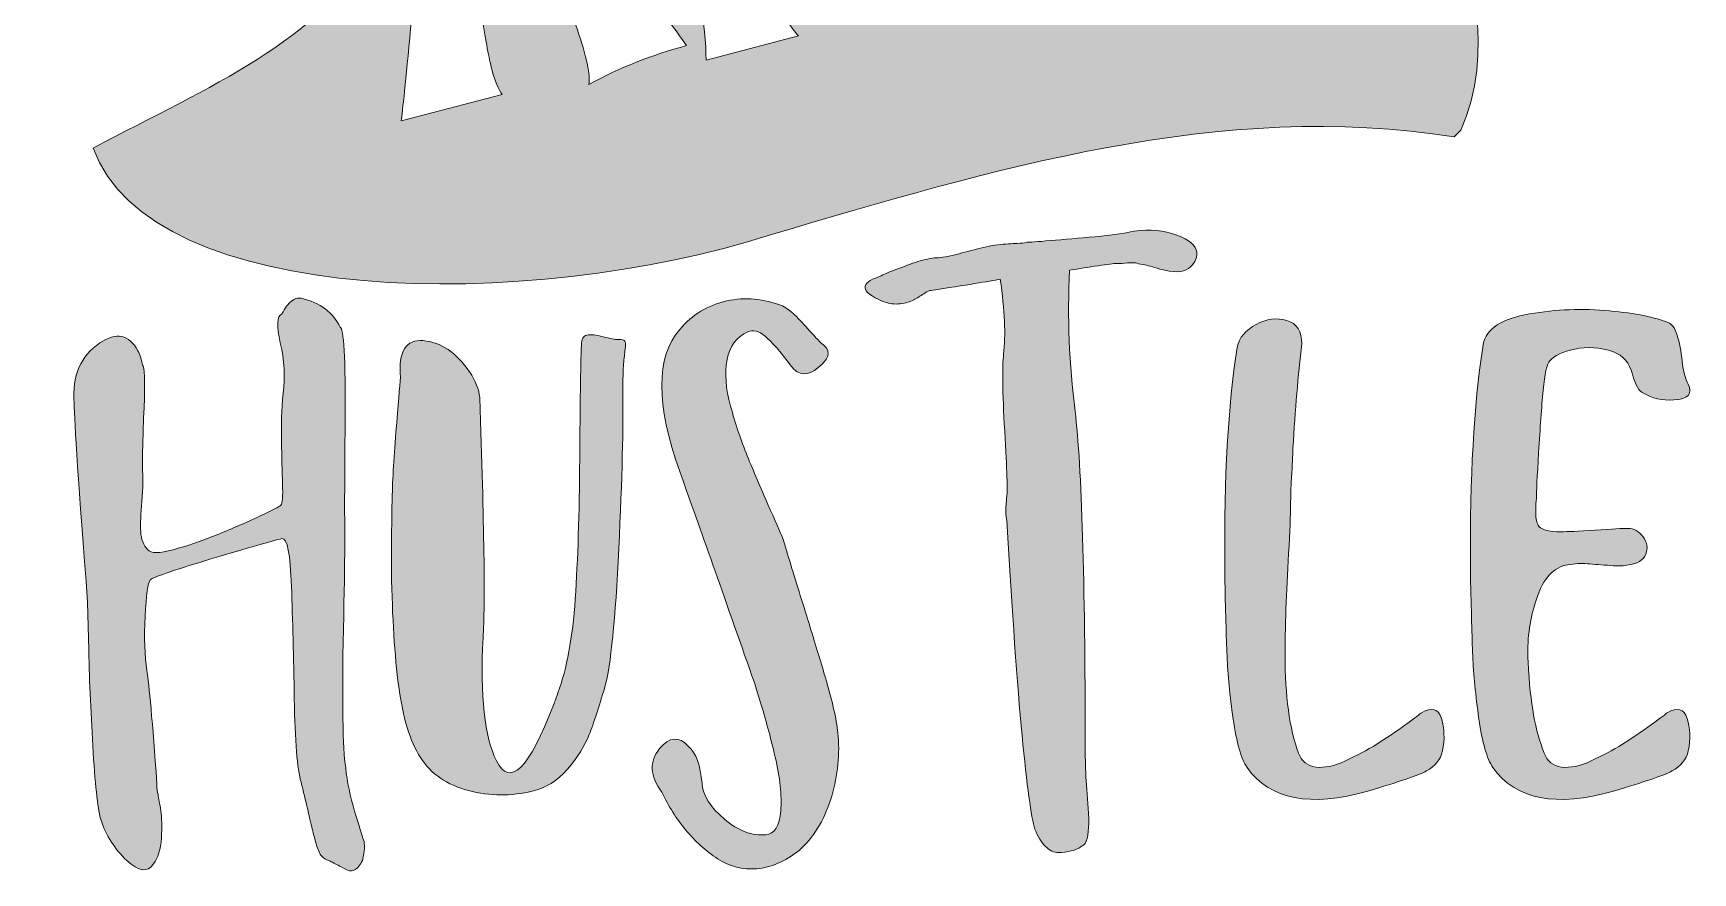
# Model space of a CAD drawing. Header units: inches. Extents: x 188 to 891, y -989 to -92.
# Drawn here: x 188 to 891, y -989 to -634 of the extents above; entities that cross this region are included whole.
import ezdxf

# ---------------------------------------------------------------- set-up
doc = ezdxf.new("R2010")
doc.units = ezdxf.units.IN
doc.header["$MEASUREMENT"] = 0
doc.layers.add('Layer 1', color=7, linetype='Continuous')

# ---------------------------------------------------------------- blocks, each defined once
blk = doc.blocks.new('block 6')
at = {"layer": 'Layer 1', "true_color": 0x030405}
h = blk.add_hatch(color=178, dxfattribs=at)
h.dxf.hatch_style = 2
edge = h.paths.add_edge_path()
edge.add_spline(control_points=[(597.51, -738.04), (592.78, -738.98), (583, -740.56), (568.19, -742.77), (567.55, -742.77), (566.53, -743.24), (565.11, -744.19), (563.69, -745.13), (562.27, -746), (560.85, -746.79), (559.43, -747.58), (557.54, -748.13), (555.18, -748.44), (552.81, -748.76), (550.37, -748.44), (547.85, -747.5), (542.8, -745.29), (540.28, -743.32), (540.28, -741.58), (540.28, -739.85), (542.17, -738.35), (545.95, -737.09), (547.21, -736.46), (549.42, -735.52), (552.58, -734.25), (555.72, -733), (558.72, -731.89), (561.56, -730.94), (564.4, -729.99), (567.08, -729.37), (569.6, -729.05), (571.81, -729.05), (574.49, -728.66), (577.65, -727.87), (580.8, -727.08), (584.19, -726.21), (587.82, -725.26), (591.44, -724.32), (594.68, -723.69), (597.51, -723.37), (600.98, -723.06), (603.43, -722.9), (604.85, -722.9), (606.27, -722.9), (607.6, -722.74), (608.87, -722.43), (609.81, -722.43), (613.12, -722.19), (618.8, -721.72), (624.48, -721.24), (630.78, -720.7), (637.72, -720.06), (644.66, -719.43), (650.18, -718.64), (654.28, -717.7), (660.9, -716.75), (666.89, -717.3), (672.25, -719.35), (677.61, -721.41), (680.45, -723.84), (680.77, -726.68), (680.77, -729.52), (679.59, -731.81), (677.22, -733.54), (674.86, -735.28), (670.83, -735.36), (665.16, -733.78), (662, -732.83), (659.64, -732.2), (658.06, -731.89), (656.48, -731.58), (655.38, -731.34), (654.75, -731.18), (654.12, -731.02), (653.02, -731.02), (651.44, -731.18), (649.86, -731.34), (648.44, -731.41), (647.18, -731.41), (645.6, -731.41), (642.85, -731.73), (638.91, -732.36), (634.96, -733), (630.94, -733.62), (626.84, -734.25), (625.9, -754.12), (626.68, -773.99), (629.21, -793.85), (632.05, -817.82), (633.47, -865.13), (633.47, -935.76), (633.47, -943.33), (633.94, -952.79), (634.88, -964.15), (635.2, -970.13), (634.72, -974.39), (633.47, -976.92), (633.15, -977.23), (632.52, -977.7), (631.57, -978.34), (630.63, -978.97), (629.28, -979.52), (627.55, -979.99), (625.82, -980.47), (624, -980.7), (622.11, -980.7), (620.22, -980.7), (618.4, -979.83), (616.67, -978.1), (614.94, -976.37), (613.44, -973.92), (612.18, -970.77), (610.6, -965.72), (608.79, -952.48), (606.74, -931.03), (604.68, -909.59), (602.56, -879.32), (600.35, -840.21), (599.72, -838.64), (599.72, -835.01), (600.35, -829.33), (600.66, -828.07), (600.35, -819.09), (599.41, -802.37), (598.46, -785.66), (598.3, -774.78), (598.93, -769.73), (599.88, -761.85), (599.41, -751.28), (597.51, -738.04)], knot_values=[0, 0, 0, 0, 1, 1, 1, 2, 2, 2, 3, 3, 3, 4, 4, 4, 5, 5, 5, 6, 6, 6, 7, 7, 7, 8, 8, 8, 9, 9, 9, 10, 10, 10, 11, 11, 11, 12, 12, 12, 13, 13, 13, 14, 14, 14, 15, 15, 15, 16, 16, 16, 17, 17, 17, 18, 18, 18, 19, 19, 19, 20, 20, 20, 21, 21, 21, 22, 22, 22, 23, 23, 23, 24, 24, 24, 25, 25, 25, 26, 26, 26, 27, 27, 27, 28, 28, 28, 29, 29, 29, 30, 30, 30, 31, 31, 31, 32, 32, 32, 33, 33, 33, 34, 34, 34, 35, 35, 35, 36, 36, 36, 37, 37, 37, 38, 38, 38, 39, 39, 39, 40, 40, 40, 41, 41, 41, 42, 42, 42, 43, 43, 43, 43], degree=3, periodic=1)
h = blk.add_hatch(color=178, dxfattribs=at)
h.dxf.hatch_style = 2
edge = h.paths.add_edge_path()
edge.add_spline(control_points=[(205.38, -790.59), (204.43, -778.92), (208.05, -770.41), (216.26, -765.04), (223.19, -760.31), (228.56, -761.42), (232.34, -768.35), (233.29, -770.25), (233.92, -772.3), (234.23, -774.5), (235.18, -774.82), (235.42, -780.82), (234.94, -792.48), (234.47, -804.15), (234.23, -812.51), (234.23, -817.55), (234.54, -821.65), (234.47, -826.46), (234, -831.98), (233.52, -837.5), (233.36, -841.84), (233.52, -844.98), (233.68, -848.14), (234.71, -850.66), (236.6, -852.55), (237.86, -854.14), (241.4, -854.14), (247.24, -852.55), (253.07, -850.98), (259.3, -848.85), (265.93, -846.17), (272.55, -843.49), (278.54, -840.89), (283.9, -838.36), (289.26, -835.84), (292.25, -834.27), (292.89, -833.63), (293.52, -833.01), (293.76, -830.01), (293.6, -824.65), (293.44, -819.29), (293.28, -813.29), (293.13, -806.67), (292.96, -800.05), (293.2, -793.27), (293.84, -786.33), (294.78, -779.4), (294.38, -772.3), (292.65, -765.04), (290.92, -757.79), (291.15, -753.69), (293.36, -752.74), (294.62, -750.22), (295.97, -748.41), (297.38, -747.3), (298.8, -746.2), (299.82, -745.81), (300.46, -746.12), (300.46, -746.12), (301.41, -746.12), (301.41, -746.12), (309.6, -748.01), (315.12, -752.11), (317.96, -758.42), (319.54, -758.42), (320.25, -771.59), (320.09, -797.92), (319.93, -824.25), (319.85, -837.58), (319.85, -837.89), (320.16, -839.15), (320.01, -855.24), (319.38, -886.14), (318.74, -917.05), (319.06, -936.6), (320.33, -944.8), (320.95, -950.79), (322.22, -956.94), (324.11, -963.24), (326, -969.55), (327.26, -973.57), (327.89, -975.31), (328.52, -977.04), (328.37, -979.96), (327.42, -984.06), (326.48, -985.95), (325.45, -987.21), (324.35, -987.84), (323.24, -988.47), (322.29, -988.63), (321.51, -988.32), (320.72, -988), (319.45, -987.37), (317.72, -986.42), (315.99, -985.48), (314.49, -984.69), (313.23, -984.06), (311.97, -983.74), (310.94, -983.11), (310.16, -982.17), (309.37, -981.22), (308.66, -979.72), (308.03, -977.67), (307.39, -975.62), (306.85, -973.57), (306.37, -971.52), (305.9, -969.47), (305.19, -966.48), (304.24, -962.53), (303.3, -958.6), (302.35, -954.73), (301.41, -950.95), (299.82, -945.27), (298.88, -933.53), (298.57, -915.71), (298.25, -897.89), (297.86, -882.04), (297.38, -868.16), (296.91, -854.29), (295.57, -847.51), (293.36, -847.82), (289.26, -848.77), (279.09, -851.69), (262.85, -856.57), (246.61, -861.47), (238.17, -864.38), (237.55, -865.33), (236.6, -866.59), (235.89, -871.71), (235.42, -880.7), (234.94, -889.69), (235.18, -897.34), (236.13, -903.64), (237.07, -909.32), (238.49, -925.25), (240.38, -951.42), (240.38, -953.63), (240.54, -955.2), (240.86, -956.15), (241.17, -957.73), (241.57, -960.01), (242.04, -963.01), (242.51, -966.01), (242.59, -969.87), (242.28, -974.6), (241.96, -979.33), (240.86, -982.95), (238.96, -985.48), (236.44, -989.26), (232.65, -988.79), (227.61, -984.06), (222.56, -979.33), (218.93, -973.65), (216.73, -967.03), (215.47, -963.24), (214.37, -953.71), (213.42, -938.41), (212.47, -923.12), (211.84, -908.69), (211.53, -895.13), (211.53, -895.13), (211.05, -874.79), (211.05, -874.79), (207.27, -826.23), (205.38, -798.16), (205.38, -790.59)], knot_values=[0, 0, 0, 0, 1, 1, 1, 2, 2, 2, 3, 3, 3, 4, 4, 4, 5, 5, 5, 6, 6, 6, 7, 7, 7, 8, 8, 8, 9, 9, 9, 10, 10, 10, 11, 11, 11, 12, 12, 12, 13, 13, 13, 14, 14, 14, 15, 15, 15, 16, 16, 16, 17, 17, 17, 18, 18, 18, 19, 19, 19, 20, 20, 20, 21, 21, 21, 22, 22, 22, 23, 23, 23, 24, 24, 24, 25, 25, 25, 26, 26, 26, 27, 27, 27, 28, 28, 28, 29, 29, 29, 30, 30, 30, 31, 31, 31, 32, 32, 32, 33, 33, 33, 34, 34, 34, 35, 35, 35, 36, 36, 36, 37, 37, 37, 38, 38, 38, 39, 39, 39, 40, 40, 40, 41, 41, 41, 42, 42, 42, 43, 43, 43, 44, 44, 44, 45, 45, 45, 46, 46, 46, 47, 47, 47, 48, 48, 48, 49, 49, 49, 50, 50, 50, 51, 51, 51, 52, 52, 52, 53, 53, 53, 54, 54, 54, 55, 55, 55, 55], degree=3, periodic=1)
h = blk.add_hatch(color=178, dxfattribs=at)
h.dxf.hatch_style = 2
edge = h.paths.add_edge_path()
edge.add_spline(control_points=[(454.19, -955.16), (449.14, -948.23), (448.83, -942.08), (453.25, -936.71), (457.34, -931.67), (461.44, -931.35), (465.55, -935.76), (468.69, -938.6), (470.58, -943.81), (471.22, -951.38), (471.53, -956.42), (474.69, -961.46), (480.68, -966.51), (486.67, -971.55), (492.51, -973.76), (498.18, -973.14), (501.97, -972.82), (504.1, -969.43), (504.57, -962.96), (505.04, -956.5), (504.25, -948.94), (502.2, -940.26), (500.15, -931.59), (498.1, -923.94), (496.05, -917.32), (494, -910.69), (492.51, -906.13), (491.56, -903.6), (479.26, -868.59), (469.33, -840.53), (461.76, -819.4), (451.66, -791.02), (451.66, -770.99), (461.76, -759.32), (467.12, -753.02), (473.74, -749), (481.63, -747.26), (489.51, -745.53), (497.39, -746.24), (505.28, -749.39), (507.17, -750.34), (509.14, -751.84), (511.19, -753.88), (513.24, -755.94), (515.45, -758.3), (517.81, -760.98), (520.18, -763.66), (521.99, -765.47), (523.25, -766.42), (525.78, -768.95), (524.83, -771.94), (520.42, -775.41), (516, -779.19), (512.21, -779.04), (509.06, -774.93), (504.33, -768.63), (500.62, -764.37), (497.95, -762.16), (495.26, -759.96), (492.82, -759.32), (490.61, -760.27), (485.88, -762.48), (482.96, -766.42), (481.86, -772.09), (480.75, -777.77), (481.23, -784.32), (483.28, -791.72), (485.33, -799.14), (487.69, -806.15), (490.38, -812.78), (493.05, -819.4), (495.97, -826.26), (499.13, -833.35), (502.28, -840.45), (504.33, -845.1), (505.28, -847.31), (507.48, -854.57), (510.01, -862.76), (512.85, -871.91), (515.69, -881.06), (518.21, -889.25), (520.42, -896.5), (522.62, -903.76), (523.88, -908.02), (524.2, -909.27), (526.72, -917.79), (528.3, -925.2), (528.93, -931.51), (529.56, -940.66), (528.46, -949.65), (525.62, -958.47), (522.78, -967.3), (518.36, -974.39), (512.37, -979.76), (506.38, -984.49), (500.39, -987.09), (494.4, -987.56), (488.4, -988.04), (482.88, -986.62), (477.84, -983.31), (472.79, -979.99), (468.3, -975.97), (464.36, -971.24), (460.41, -966.51), (457.03, -961.15), (454.19, -955.16)], knot_values=[0, 0, 0, 0, 1, 1, 1, 2, 2, 2, 3, 3, 3, 4, 4, 4, 5, 5, 5, 6, 6, 6, 7, 7, 7, 8, 8, 8, 9, 9, 9, 10, 10, 10, 11, 11, 11, 12, 12, 12, 13, 13, 13, 14, 14, 14, 15, 15, 15, 16, 16, 16, 17, 17, 17, 18, 18, 18, 19, 19, 19, 20, 20, 20, 21, 21, 21, 22, 22, 22, 23, 23, 23, 24, 24, 24, 25, 25, 25, 26, 26, 26, 27, 27, 27, 28, 28, 28, 29, 29, 29, 30, 30, 30, 31, 31, 31, 32, 32, 32, 33, 33, 33, 34, 34, 34, 35, 35, 35, 35], degree=3, periodic=1)
h = blk.add_hatch(color=178, dxfattribs=at)
h.dxf.hatch_style = 2
edge = h.paths.add_edge_path()
edge.add_spline(control_points=[(801.85, -766.89), (802.48, -759.96), (808.4, -755.38), (819.59, -753.17), (830.78, -750.97), (842.06, -750.34), (853.42, -751.28), (864.77, -752.23), (873.44, -753.81), (879.43, -756.01), (881.64, -756.65), (883.22, -758.54), (884.16, -761.69), (885.11, -764.84), (885.82, -768.55), (886.29, -772.8), (886.77, -777.06), (887.63, -780.3), (888.89, -782.5), (890.79, -786.6), (888.73, -788.81), (882.74, -789.12), (877.7, -789.44), (873.44, -788.5), (869.97, -786.28), (868.08, -785.66), (866.5, -782.97), (865.24, -778.24), (863.98, -773.51), (861.3, -770.37), (857.2, -768.78), (851.52, -766.89), (846.08, -766.5), (840.88, -767.6), (835.68, -768.71), (832.13, -770.37), (830.24, -772.57), (828.97, -773.83), (828.03, -778.01), (827.4, -785.1), (826.76, -792.2), (826.13, -800.95), (825.51, -811.36), (824.87, -821.76), (824.56, -828.23), (824.56, -830.75), (823.92, -837.37), (824.32, -841.39), (825.74, -842.81), (827.16, -844.23), (830.24, -844.94), (834.97, -844.94), (837.49, -844.94), (842.3, -844.71), (849.39, -844.23), (856.49, -843.76), (861.14, -843.52), (863.35, -843.52), (865.87, -843.52), (868, -844.71), (869.74, -847.07), (871.47, -849.44), (871.86, -851.88), (870.92, -854.4), (869.97, -856.93), (867.29, -858.51), (862.88, -859.13), (860.98, -859.45), (858.22, -859.45), (854.6, -859.13), (850.97, -858.82), (847.81, -858.59), (845.14, -858.42), (842.45, -858.27), (839.7, -858.51), (836.86, -859.13), (834.02, -859.77), (831.49, -861.42), (829.29, -864.1), (827.08, -866.78), (825.34, -870.49), (824.09, -875.22), (821.56, -882.79), (820.54, -891.06), (821.01, -900.05), (821.49, -909.04), (822.27, -916.53), (823.38, -922.52), (824.48, -928.51), (825.98, -933.87), (827.87, -938.6), (829.13, -942.08), (831.57, -944.04), (835.2, -944.52), (838.83, -944.99), (843.01, -944.12), (847.74, -941.91), (852.47, -939.71), (856.88, -937.35), (860.98, -934.82), (865.08, -932.3), (869.18, -929.54), (873.28, -926.54), (877.38, -923.55), (879.59, -921.89), (879.91, -921.57), (884.32, -919.05), (887.16, -919.84), (888.42, -923.94), (889.68, -928.04), (889.84, -932.62), (888.89, -937.66), (887.95, -941.44), (885.66, -944.28), (882.04, -946.17), (878.41, -948.06), (870.13, -950.9), (857.2, -954.69), (832.91, -961.62), (815.88, -958.31), (806.11, -944.75), (803.58, -940.97), (801.62, -934.11), (800.2, -924.18), (798.78, -914.24), (797.91, -905.33), (797.6, -897.45), (797.28, -889.57), (796.96, -878.22), (796.65, -863.39), (796.65, -861.19), (796.65, -859.45), (796.65, -858.19), (796.33, -822.24), (798.07, -791.81), (801.85, -766.89)], knot_values=[0, 0, 0, 0, 1, 1, 1, 2, 2, 2, 3, 3, 3, 4, 4, 4, 5, 5, 5, 6, 6, 6, 7, 7, 7, 8, 8, 8, 9, 9, 9, 10, 10, 10, 11, 11, 11, 12, 12, 12, 13, 13, 13, 14, 14, 14, 15, 15, 15, 16, 16, 16, 17, 17, 17, 18, 18, 18, 19, 19, 19, 20, 20, 20, 21, 21, 21, 22, 22, 22, 23, 23, 23, 24, 24, 24, 25, 25, 25, 26, 26, 26, 27, 27, 27, 28, 28, 28, 29, 29, 29, 30, 30, 30, 31, 31, 31, 32, 32, 32, 33, 33, 33, 34, 34, 34, 35, 35, 35, 36, 36, 36, 37, 37, 37, 38, 38, 38, 39, 39, 39, 40, 40, 40, 41, 41, 41, 42, 42, 42, 43, 43, 43, 44, 44, 44, 45, 45, 45, 45], degree=3, periodic=1)
h = blk.add_hatch(color=178, dxfattribs=at)
h.dxf.hatch_style = 2
edge = h.paths.add_edge_path()
edge.add_spline(control_points=[(697.8, -766.89), (698.74, -762.8), (701.42, -759.56), (705.84, -757.19), (710.25, -754.83), (714.59, -754.28), (718.84, -755.54), (723.1, -756.8), (725.23, -760.11), (725.23, -765.47), (723.65, -778.72), (722.39, -793.38), (721.45, -809.46), (721.45, -811.36), (721.28, -814.9), (720.97, -820.11), (720.66, -825.31), (720.5, -828.86), (720.5, -830.75), (720.5, -835.48), (720.26, -842.19), (719.79, -850.86), (719.32, -859.53), (718.92, -867.49), (718.61, -874.74), (718.29, -882), (718.13, -889.64), (718.13, -897.68), (718.13, -905.73), (718.61, -913.3), (719.55, -920.39), (720.5, -927.49), (721.92, -933.56), (723.81, -938.6), (725.07, -942.08), (727.51, -944.04), (731.14, -944.52), (734.77, -944.99), (738.95, -944.12), (743.68, -941.91), (748.41, -939.71), (752.82, -937.35), (756.92, -934.82), (761.02, -932.3), (765.12, -929.54), (769.22, -926.54), (773.32, -923.55), (775.53, -921.89), (775.85, -921.57), (780.26, -919.05), (783.1, -919.84), (784.36, -923.94), (785.62, -928.04), (785.78, -932.62), (784.83, -937.66), (783.89, -941.44), (781.6, -944.28), (777.98, -946.17), (774.35, -948.06), (766.07, -950.9), (753.14, -954.69), (728.85, -961.62), (711.82, -958.31), (702.05, -944.75), (699.52, -940.97), (697.56, -934.11), (696.14, -924.18), (694.72, -914.24), (693.85, -905.33), (693.54, -897.45), (693.22, -889.57), (692.9, -878.22), (692.59, -863.39), (692.59, -861.19), (692.59, -859.45), (692.59, -858.19), (692.27, -822.24), (694.01, -791.81), (697.8, -766.89)], knot_values=[0, 0, 0, 0, 1, 1, 1, 2, 2, 2, 3, 3, 3, 4, 4, 4, 5, 5, 5, 6, 6, 6, 7, 7, 7, 8, 8, 8, 9, 9, 9, 10, 10, 10, 11, 11, 11, 12, 12, 12, 13, 13, 13, 14, 14, 14, 15, 15, 15, 16, 16, 16, 17, 17, 17, 18, 18, 18, 19, 19, 19, 20, 20, 20, 21, 21, 21, 22, 22, 22, 23, 23, 23, 24, 24, 24, 25, 25, 25, 26, 26, 26, 26], degree=3, periodic=1)
h = blk.add_hatch(color=178, dxfattribs=at)
h.dxf.hatch_style = 2
edge = h.paths.add_edge_path()
edge.add_spline(control_points=[(343.5, -779.66), (342.56, -768.63), (345.79, -763.43), (353.2, -764.05), (360.61, -764.69), (367.16, -769.1), (372.83, -777.3), (375.35, -781.08), (376.77, -784.71), (377.09, -788.18), (378.98, -842.1), (379.45, -876.01), (378.51, -889.88), (377.24, -914.48), (379.14, -931.82), (384.18, -941.91), (389.86, -953.27), (397.9, -945.39), (408.31, -918.26), (408.94, -916.69), (409.57, -914.95), (410.2, -913.06), (413.99, -902.97), (416.43, -889.73), (417.53, -873.33), (418.64, -856.93), (419.26, -837.22), (419.43, -814.19), (419.58, -791.18), (419.82, -775.1), (420.14, -765.95), (420.14, -763.43), (420.92, -762.01), (422.5, -761.69), (424.07, -761.38), (426.36, -761.61), (429.36, -762.4), (432.35, -763.19), (434.48, -763.58), (435.75, -763.58), (437.32, -763.58), (438.27, -763.82), (438.58, -764.29), (438.89, -764.76), (438.89, -766.11), (438.58, -768.31), (437.95, -773.68), (437.64, -779.19), (437.64, -784.87), (437.95, -799.69), (437.4, -822.08), (435.98, -852.04), (434.56, -882), (432.59, -901.55), (430.07, -910.69), (427.54, -919.21), (425.34, -925.91), (423.45, -930.8), (421.56, -935.69), (418.48, -940.58), (414.22, -945.46), (409.96, -950.35), (405, -953.43), (399.32, -954.69), (390.49, -956.89), (381.5, -956.82), (372.36, -954.45), (363.21, -952.08), (356.43, -947.44), (352.02, -940.5), (347.6, -933.56), (344.52, -923.55), (342.79, -910.46), (341.06, -897.38), (340.03, -881.21), (339.72, -861.97), (339.72, -850.31), (339.79, -840.45), (339.96, -832.41), (340.11, -824.36), (340.66, -814.51), (341.61, -802.84), (342.56, -791.18), (343.19, -783.45), (343.5, -779.66)], knot_values=[0, 0, 0, 0, 1, 1, 1, 2, 2, 2, 3, 3, 3, 4, 4, 4, 5, 5, 5, 6, 6, 6, 7, 7, 7, 8, 8, 8, 9, 9, 9, 10, 10, 10, 11, 11, 11, 12, 12, 12, 13, 13, 13, 14, 14, 14, 15, 15, 15, 16, 16, 16, 17, 17, 17, 18, 18, 18, 19, 19, 19, 20, 20, 20, 21, 21, 21, 22, 22, 22, 23, 23, 23, 24, 24, 24, 25, 25, 25, 26, 26, 26, 27, 27, 27, 28, 28, 28, 28], degree=3, periodic=1)
at = {"layer": 'Layer 1', "lineweight": 0}
for points, knots in [([(597.51, -738.04), (592.78, -738.98), (583, -740.56), (568.19, -742.77), (567.55, -742.77), (566.53, -743.24), (565.11, -744.19), (563.69, -745.13), (562.27, -746), (560.85, -746.79), (559.43, -747.58), (557.54, -748.13), (555.18, -748.44), (552.81, -748.76), (550.37, -748.44), (547.85, -747.5), (542.8, -745.29), (540.28, -743.32), (540.28, -741.58), (540.28, -739.85), (542.17, -738.35), (545.95, -737.09), (547.21, -736.46), (549.42, -735.52), (552.58, -734.25), (555.72, -733), (558.72, -731.89), (561.56, -730.94), (564.4, -729.99), (567.08, -729.37), (569.6, -729.05), (571.81, -729.05), (574.49, -728.66), (577.65, -727.87), (580.8, -727.08), (584.19, -726.21), (587.82, -725.26), (591.44, -724.32), (594.68, -723.69), (597.51, -723.37), (600.98, -723.06), (603.43, -722.9), (604.85, -722.9), (606.27, -722.9), (607.6, -722.74), (608.87, -722.43), (609.81, -722.43), (613.12, -722.19), (618.8, -721.72), (624.48, -721.24), (630.78, -720.7), (637.72, -720.06), (644.66, -719.43), (650.18, -718.64), (654.28, -717.7), (660.9, -716.75), (666.89, -717.3), (672.25, -719.35), (677.61, -721.41), (680.45, -723.84), (680.77, -726.68), (680.77, -729.52), (679.59, -731.81), (677.22, -733.54), (674.86, -735.28), (670.83, -735.36), (665.16, -733.78), (662, -732.83), (659.64, -732.2), (658.06, -731.89), (656.48, -731.58), (655.38, -731.34), (654.75, -731.18), (654.12, -731.02), (653.02, -731.02), (651.44, -731.18), (649.86, -731.34), (648.44, -731.41), (647.18, -731.41), (645.6, -731.41), (642.85, -731.73), (638.91, -732.36), (634.96, -733), (630.94, -733.62), (626.84, -734.25), (625.9, -754.12), (626.68, -773.99), (629.21, -793.85), (632.05, -817.82), (633.47, -865.13), (633.47, -935.76), (633.47, -943.33), (633.94, -952.79), (634.88, -964.15), (635.2, -970.13), (634.72, -974.39), (633.47, -976.92), (633.15, -977.23), (632.52, -977.7), (631.57, -978.34), (630.63, -978.97), (629.28, -979.52), (627.55, -979.99), (625.82, -980.47), (624, -980.7), (622.11, -980.7), (620.22, -980.7), (618.4, -979.83), (616.67, -978.1), (614.94, -976.37), (613.44, -973.92), (612.18, -970.77), (610.6, -965.72), (608.79, -952.48), (606.74, -931.03), (604.68, -909.59), (602.56, -879.32), (600.35, -840.21), (599.72, -838.64), (599.72, -835.01), (600.35, -829.33), (600.66, -828.07), (600.35, -819.09), (599.41, -802.37), (598.46, -785.66), (598.3, -774.78), (598.93, -769.73), (599.88, -761.85), (599.41, -751.28), (597.51, -738.04)], [0, 0, 0, 0, 1, 1, 1, 2, 2, 2, 3, 3, 3, 4, 4, 4, 5, 5, 5, 6, 6, 6, 7, 7, 7, 8, 8, 8, 9, 9, 9, 10, 10, 10, 11, 11, 11, 12, 12, 12, 13, 13, 13, 14, 14, 14, 15, 15, 15, 16, 16, 16, 17, 17, 17, 18, 18, 18, 19, 19, 19, 20, 20, 20, 21, 21, 21, 22, 22, 22, 23, 23, 23, 24, 24, 24, 25, 25, 25, 26, 26, 26, 27, 27, 27, 28, 28, 28, 29, 29, 29, 30, 30, 30, 31, 31, 31, 32, 32, 32, 33, 33, 33, 34, 34, 34, 35, 35, 35, 36, 36, 36, 37, 37, 37, 38, 38, 38, 39, 39, 39, 40, 40, 40, 41, 41, 41, 42, 42, 42, 43, 43, 43, 43]), ([(205.38, -790.59), (204.43, -778.92), (208.05, -770.41), (216.26, -765.04), (223.19, -760.31), (228.56, -761.42), (232.34, -768.35), (233.29, -770.25), (233.92, -772.3), (234.23, -774.5), (235.18, -774.82), (235.42, -780.82), (234.94, -792.48), (234.47, -804.15), (234.23, -812.51), (234.23, -817.55), (234.54, -821.65), (234.47, -826.46), (234, -831.98), (233.52, -837.5), (233.36, -841.84), (233.52, -844.98), (233.68, -848.14), (234.71, -850.66), (236.6, -852.55), (237.86, -854.14), (241.4, -854.14), (247.24, -852.55), (253.07, -850.98), (259.3, -848.85), (265.93, -846.17), (272.55, -843.49), (278.54, -840.89), (283.9, -838.36), (289.26, -835.84), (292.25, -834.27), (292.89, -833.63), (293.52, -833.01), (293.76, -830.01), (293.6, -824.65), (293.44, -819.29), (293.28, -813.29), (293.13, -806.67), (292.96, -800.05), (293.2, -793.27), (293.84, -786.33), (294.78, -779.4), (294.38, -772.3), (292.65, -765.04), (290.92, -757.79), (291.15, -753.69), (293.36, -752.74), (294.62, -750.22), (295.97, -748.41), (297.38, -747.3), (298.8, -746.2), (299.82, -745.81), (300.46, -746.12), (300.46, -746.12), (301.41, -746.12), (301.41, -746.12), (309.6, -748.01), (315.12, -752.11), (317.96, -758.42), (319.54, -758.42), (320.25, -771.59), (320.09, -797.92), (319.93, -824.25), (319.85, -837.58), (319.85, -837.89), (320.16, -839.15), (320.01, -855.24), (319.38, -886.14), (318.74, -917.05), (319.06, -936.6), (320.33, -944.8), (320.95, -950.79), (322.22, -956.94), (324.11, -963.24), (326, -969.55), (327.26, -973.57), (327.89, -975.31), (328.52, -977.04), (328.37, -979.96), (327.42, -984.06), (326.48, -985.95), (325.45, -987.21), (324.35, -987.84), (323.24, -988.47), (322.29, -988.63), (321.51, -988.32), (320.72, -988), (319.45, -987.37), (317.72, -986.42), (315.99, -985.48), (314.49, -984.69), (313.23, -984.06), (311.97, -983.74), (310.94, -983.11), (310.16, -982.17), (309.37, -981.22), (308.66, -979.72), (308.03, -977.67), (307.39, -975.62), (306.85, -973.57), (306.37, -971.52), (305.9, -969.47), (305.19, -966.48), (304.24, -962.53), (303.3, -958.6), (302.35, -954.73), (301.41, -950.95), (299.82, -945.27), (298.88, -933.53), (298.57, -915.71), (298.25, -897.89), (297.86, -882.04), (297.38, -868.16), (296.91, -854.29), (295.57, -847.51), (293.36, -847.82), (289.26, -848.77), (279.09, -851.69), (262.85, -856.57), (246.61, -861.47), (238.17, -864.38), (237.55, -865.33), (236.6, -866.59), (235.89, -871.71), (235.42, -880.7), (234.94, -889.69), (235.18, -897.34), (236.13, -903.64), (237.07, -909.32), (238.49, -925.25), (240.38, -951.42), (240.38, -953.63), (240.54, -955.2), (240.86, -956.15), (241.17, -957.73), (241.57, -960.01), (242.04, -963.01), (242.51, -966.01), (242.59, -969.87), (242.28, -974.6), (241.96, -979.33), (240.86, -982.95), (238.96, -985.48), (236.44, -989.26), (232.65, -988.79), (227.61, -984.06), (222.56, -979.33), (218.93, -973.65), (216.73, -967.03), (215.47, -963.24), (214.37, -953.71), (213.42, -938.41), (212.47, -923.12), (211.84, -908.69), (211.53, -895.13), (211.53, -895.13), (211.05, -874.79), (211.05, -874.79), (207.27, -826.23), (205.38, -798.16), (205.38, -790.59)], [0, 0, 0, 0, 1, 1, 1, 2, 2, 2, 3, 3, 3, 4, 4, 4, 5, 5, 5, 6, 6, 6, 7, 7, 7, 8, 8, 8, 9, 9, 9, 10, 10, 10, 11, 11, 11, 12, 12, 12, 13, 13, 13, 14, 14, 14, 15, 15, 15, 16, 16, 16, 17, 17, 17, 18, 18, 18, 19, 19, 19, 20, 20, 20, 21, 21, 21, 22, 22, 22, 23, 23, 23, 24, 24, 24, 25, 25, 25, 26, 26, 26, 27, 27, 27, 28, 28, 28, 29, 29, 29, 30, 30, 30, 31, 31, 31, 32, 32, 32, 33, 33, 33, 34, 34, 34, 35, 35, 35, 36, 36, 36, 37, 37, 37, 38, 38, 38, 39, 39, 39, 40, 40, 40, 41, 41, 41, 42, 42, 42, 43, 43, 43, 44, 44, 44, 45, 45, 45, 46, 46, 46, 47, 47, 47, 48, 48, 48, 49, 49, 49, 50, 50, 50, 51, 51, 51, 52, 52, 52, 53, 53, 53, 54, 54, 54, 55, 55, 55, 55]), ([(454.19, -955.16), (449.14, -948.23), (448.83, -942.08), (453.25, -936.71), (457.34, -931.67), (461.44, -931.35), (465.55, -935.76), (468.69, -938.6), (470.58, -943.81), (471.22, -951.38), (471.53, -956.42), (474.69, -961.46), (480.68, -966.51), (486.67, -971.55), (492.51, -973.76), (498.18, -973.14), (501.97, -972.82), (504.1, -969.43), (504.57, -962.96), (505.04, -956.5), (504.25, -948.94), (502.2, -940.26), (500.15, -931.59), (498.1, -923.94), (496.05, -917.32), (494, -910.69), (492.51, -906.13), (491.56, -903.6), (479.26, -868.59), (469.33, -840.53), (461.76, -819.4), (451.66, -791.02), (451.66, -770.99), (461.76, -759.32), (467.12, -753.02), (473.74, -749), (481.63, -747.26), (489.51, -745.53), (497.39, -746.24), (505.28, -749.39), (507.17, -750.34), (509.14, -751.84), (511.19, -753.88), (513.24, -755.94), (515.45, -758.3), (517.81, -760.98), (520.18, -763.66), (521.99, -765.47), (523.25, -766.42), (525.78, -768.95), (524.83, -771.94), (520.42, -775.41), (516, -779.19), (512.21, -779.04), (509.06, -774.93), (504.33, -768.63), (500.62, -764.37), (497.95, -762.16), (495.26, -759.96), (492.82, -759.32), (490.61, -760.27), (485.88, -762.48), (482.96, -766.42), (481.86, -772.09), (480.75, -777.77), (481.23, -784.32), (483.28, -791.72), (485.33, -799.14), (487.69, -806.15), (490.38, -812.78), (493.05, -819.4), (495.97, -826.26), (499.13, -833.35), (502.28, -840.45), (504.33, -845.1), (505.28, -847.31), (507.48, -854.57), (510.01, -862.76), (512.85, -871.91), (515.69, -881.06), (518.21, -889.25), (520.42, -896.5), (522.62, -903.76), (523.88, -908.02), (524.2, -909.27), (526.72, -917.79), (528.3, -925.2), (528.93, -931.51), (529.56, -940.66), (528.46, -949.65), (525.62, -958.47), (522.78, -967.3), (518.36, -974.39), (512.37, -979.76), (506.38, -984.49), (500.39, -987.09), (494.4, -987.56), (488.4, -988.04), (482.88, -986.62), (477.84, -983.31), (472.79, -979.99), (468.3, -975.97), (464.36, -971.24), (460.41, -966.51), (457.03, -961.15), (454.19, -955.16)], [0, 0, 0, 0, 1, 1, 1, 2, 2, 2, 3, 3, 3, 4, 4, 4, 5, 5, 5, 6, 6, 6, 7, 7, 7, 8, 8, 8, 9, 9, 9, 10, 10, 10, 11, 11, 11, 12, 12, 12, 13, 13, 13, 14, 14, 14, 15, 15, 15, 16, 16, 16, 17, 17, 17, 18, 18, 18, 19, 19, 19, 20, 20, 20, 21, 21, 21, 22, 22, 22, 23, 23, 23, 24, 24, 24, 25, 25, 25, 26, 26, 26, 27, 27, 27, 28, 28, 28, 29, 29, 29, 30, 30, 30, 31, 31, 31, 32, 32, 32, 33, 33, 33, 34, 34, 34, 35, 35, 35, 35]), ([(801.85, -766.89), (802.48, -759.96), (808.4, -755.38), (819.59, -753.17), (830.78, -750.97), (842.06, -750.34), (853.42, -751.28), (864.77, -752.23), (873.44, -753.81), (879.43, -756.01), (881.64, -756.65), (883.22, -758.54), (884.16, -761.69), (885.11, -764.84), (885.82, -768.55), (886.29, -772.8), (886.77, -777.06), (887.63, -780.3), (888.89, -782.5), (890.79, -786.6), (888.73, -788.81), (882.74, -789.12), (877.7, -789.44), (873.44, -788.5), (869.97, -786.28), (868.08, -785.66), (866.5, -782.97), (865.24, -778.24), (863.98, -773.51), (861.3, -770.37), (857.2, -768.78), (851.52, -766.89), (846.08, -766.5), (840.88, -767.6), (835.68, -768.71), (832.13, -770.37), (830.24, -772.57), (828.97, -773.83), (828.03, -778.01), (827.4, -785.1), (826.76, -792.2), (826.13, -800.95), (825.51, -811.36), (824.87, -821.76), (824.56, -828.23), (824.56, -830.75), (823.92, -837.37), (824.32, -841.39), (825.74, -842.81), (827.16, -844.23), (830.24, -844.94), (834.97, -844.94), (837.49, -844.94), (842.3, -844.71), (849.39, -844.23), (856.49, -843.76), (861.14, -843.52), (863.35, -843.52), (865.87, -843.52), (868, -844.71), (869.74, -847.07), (871.47, -849.44), (871.86, -851.88), (870.92, -854.4), (869.97, -856.93), (867.29, -858.51), (862.88, -859.13), (860.98, -859.45), (858.22, -859.45), (854.6, -859.13), (850.97, -858.82), (847.81, -858.59), (845.14, -858.42), (842.45, -858.27), (839.7, -858.51), (836.86, -859.13), (834.02, -859.77), (831.49, -861.42), (829.29, -864.1), (827.08, -866.78), (825.34, -870.49), (824.09, -875.22), (821.56, -882.79), (820.54, -891.06), (821.01, -900.05), (821.49, -909.04), (822.27, -916.53), (823.38, -922.52), (824.48, -928.51), (825.98, -933.87), (827.87, -938.6), (829.13, -942.08), (831.57, -944.04), (835.2, -944.52), (838.83, -944.99), (843.01, -944.12), (847.74, -941.91), (852.47, -939.71), (856.88, -937.35), (860.98, -934.82), (865.08, -932.3), (869.18, -929.54), (873.28, -926.54), (877.38, -923.55), (879.59, -921.89), (879.91, -921.57), (884.32, -919.05), (887.16, -919.84), (888.42, -923.94), (889.68, -928.04), (889.84, -932.62), (888.89, -937.66), (887.95, -941.44), (885.66, -944.28), (882.04, -946.17), (878.41, -948.06), (870.13, -950.9), (857.2, -954.69), (832.91, -961.62), (815.88, -958.31), (806.11, -944.75), (803.58, -940.97), (801.62, -934.11), (800.2, -924.18), (798.78, -914.24), (797.91, -905.33), (797.6, -897.45), (797.28, -889.57), (796.96, -878.22), (796.65, -863.39), (796.65, -861.19), (796.65, -859.45), (796.65, -858.19), (796.33, -822.24), (798.07, -791.81), (801.85, -766.89)], [0, 0, 0, 0, 1, 1, 1, 2, 2, 2, 3, 3, 3, 4, 4, 4, 5, 5, 5, 6, 6, 6, 7, 7, 7, 8, 8, 8, 9, 9, 9, 10, 10, 10, 11, 11, 11, 12, 12, 12, 13, 13, 13, 14, 14, 14, 15, 15, 15, 16, 16, 16, 17, 17, 17, 18, 18, 18, 19, 19, 19, 20, 20, 20, 21, 21, 21, 22, 22, 22, 23, 23, 23, 24, 24, 24, 25, 25, 25, 26, 26, 26, 27, 27, 27, 28, 28, 28, 29, 29, 29, 30, 30, 30, 31, 31, 31, 32, 32, 32, 33, 33, 33, 34, 34, 34, 35, 35, 35, 36, 36, 36, 37, 37, 37, 38, 38, 38, 39, 39, 39, 40, 40, 40, 41, 41, 41, 42, 42, 42, 43, 43, 43, 44, 44, 44, 45, 45, 45, 45]), ([(697.8, -766.89), (698.74, -762.8), (701.42, -759.56), (705.84, -757.19), (710.25, -754.83), (714.59, -754.28), (718.84, -755.54), (723.1, -756.8), (725.23, -760.11), (725.23, -765.47), (723.65, -778.72), (722.39, -793.38), (721.45, -809.46), (721.45, -811.36), (721.28, -814.9), (720.97, -820.11), (720.66, -825.31), (720.5, -828.86), (720.5, -830.75), (720.5, -835.48), (720.26, -842.19), (719.79, -850.86), (719.32, -859.53), (718.92, -867.49), (718.61, -874.74), (718.29, -882), (718.13, -889.64), (718.13, -897.68), (718.13, -905.73), (718.61, -913.3), (719.55, -920.39), (720.5, -927.49), (721.92, -933.56), (723.81, -938.6), (725.07, -942.08), (727.51, -944.04), (731.14, -944.52), (734.77, -944.99), (738.95, -944.12), (743.68, -941.91), (748.41, -939.71), (752.82, -937.35), (756.92, -934.82), (761.02, -932.3), (765.12, -929.54), (769.22, -926.54), (773.32, -923.55), (775.53, -921.89), (775.85, -921.57), (780.26, -919.05), (783.1, -919.84), (784.36, -923.94), (785.62, -928.04), (785.78, -932.62), (784.83, -937.66), (783.89, -941.44), (781.6, -944.28), (777.98, -946.17), (774.35, -948.06), (766.07, -950.9), (753.14, -954.69), (728.85, -961.62), (711.82, -958.31), (702.05, -944.75), (699.52, -940.97), (697.56, -934.11), (696.14, -924.18), (694.72, -914.24), (693.85, -905.33), (693.54, -897.45), (693.22, -889.57), (692.9, -878.22), (692.59, -863.39), (692.59, -861.19), (692.59, -859.45), (692.59, -858.19), (692.27, -822.24), (694.01, -791.81), (697.8, -766.89)], [0, 0, 0, 0, 1, 1, 1, 2, 2, 2, 3, 3, 3, 4, 4, 4, 5, 5, 5, 6, 6, 6, 7, 7, 7, 8, 8, 8, 9, 9, 9, 10, 10, 10, 11, 11, 11, 12, 12, 12, 13, 13, 13, 14, 14, 14, 15, 15, 15, 16, 16, 16, 17, 17, 17, 18, 18, 18, 19, 19, 19, 20, 20, 20, 21, 21, 21, 22, 22, 22, 23, 23, 23, 24, 24, 24, 25, 25, 25, 26, 26, 26, 26]), ([(343.5, -779.66), (342.56, -768.63), (345.79, -763.43), (353.2, -764.05), (360.61, -764.69), (367.16, -769.1), (372.83, -777.3), (375.35, -781.08), (376.77, -784.71), (377.09, -788.18), (378.98, -842.1), (379.45, -876.01), (378.51, -889.88), (377.24, -914.48), (379.14, -931.82), (384.18, -941.91), (389.86, -953.27), (397.9, -945.39), (408.31, -918.26), (408.94, -916.69), (409.57, -914.95), (410.2, -913.06), (413.99, -902.97), (416.43, -889.73), (417.53, -873.33), (418.64, -856.93), (419.26, -837.22), (419.43, -814.19), (419.58, -791.18), (419.82, -775.1), (420.14, -765.95), (420.14, -763.43), (420.92, -762.01), (422.5, -761.69), (424.07, -761.38), (426.36, -761.61), (429.36, -762.4), (432.35, -763.19), (434.48, -763.58), (435.75, -763.58), (437.32, -763.58), (438.27, -763.82), (438.58, -764.29), (438.89, -764.76), (438.89, -766.11), (438.58, -768.31), (437.95, -773.68), (437.64, -779.19), (437.64, -784.87), (437.95, -799.69), (437.4, -822.08), (435.98, -852.04), (434.56, -882), (432.59, -901.55), (430.07, -910.69), (427.54, -919.21), (425.34, -925.91), (423.45, -930.8), (421.56, -935.69), (418.48, -940.58), (414.22, -945.46), (409.96, -950.35), (405, -953.43), (399.32, -954.69), (390.49, -956.89), (381.5, -956.82), (372.36, -954.45), (363.21, -952.08), (356.43, -947.44), (352.02, -940.5), (347.6, -933.56), (344.52, -923.55), (342.79, -910.46), (341.06, -897.38), (340.03, -881.21), (339.72, -861.97), (339.72, -850.31), (339.79, -840.45), (339.96, -832.41), (340.11, -824.36), (340.66, -814.51), (341.61, -802.84), (342.56, -791.18), (343.19, -783.45), (343.5, -779.66)], [0, 0, 0, 0, 1, 1, 1, 2, 2, 2, 3, 3, 3, 4, 4, 4, 5, 5, 5, 6, 6, 6, 7, 7, 7, 8, 8, 8, 9, 9, 9, 10, 10, 10, 11, 11, 11, 12, 12, 12, 13, 13, 13, 14, 14, 14, 15, 15, 15, 16, 16, 16, 17, 17, 17, 18, 18, 18, 19, 19, 19, 20, 20, 20, 21, 21, 21, 22, 22, 22, 23, 23, 23, 24, 24, 24, 25, 25, 25, 26, 26, 26, 27, 27, 27, 28, 28, 28, 28])]:
    blk.add_open_spline(points, degree=3, knots=knots, dxfattribs=at)
blk = doc.blocks.new('block 7')
at = {"layer": 'Layer 1', "lineweight": 0}
for points, knots in [([(698.6, -486.04), (698.6, -486.04), (698.6, -477.57), (698.6, -477.57), (704.24, -433.39), (758.78, -413.64), (802.96, -406.12), (778.51, -343.12), (703.26, -333.71), (628.99, -341.23), (566.91, -348.76), (519.91, -361.92), (442.81, -394.84), (379.81, -421.16), (289.55, -454.07), (239.72, -392.01), (188, -441.84), (271.66, -567.84), (331.84, -596.99), (309.28, -637.42), (263.2, -656.24), (213.37, -682.56), (237.83, -750.26), (398.63, -752.14), (500.17, -719.24), (593.26, -691.97), (691.06, -661.88), (789.79, -677.86), (789.79, -677.86), (792.61, -675.04), (792.61, -675.04), (820.8, -610.15), (762.52, -521.77), (698.6, -486.04)], [0, 0, 0, 0, 1, 1, 1, 2, 2, 2, 3, 3, 3, 4, 4, 4, 5, 5, 5, 6, 6, 6, 7, 7, 7, 8, 8, 8, 9, 9, 9, 10, 10, 10, 11, 11, 11, 11]), ([(681.08, -529.19), (680.32, -539.29), (677.9, -548.86), (673.8, -557.92), (666.43, -574.14), (655.48, -584.96), (640.96, -590.37), (626.44, -595.77), (613.08, -601.92), (600.88, -608.82), (600.98, -594.6), (597.13, -572.66), (589.31, -543.01), (584.86, -526.13), (579.21, -508.13), (572.37, -488.99), (565.52, -469.85), (558.41, -455.26), (551.03, -445.2), (563.53, -445.76), (578.29, -443.93), (595.31, -439.7), (615.61, -434.61), (633.43, -438.06), (648.77, -450.05), (663.01, -461.19), (672.76, -476.71), (678.01, -496.62), (680.79, -507.18), (681.82, -518.04), (681.08, -529.19)], [0, 0, 0, 0, 1, 1, 1, 2, 2, 2, 3, 3, 3, 4, 4, 4, 5, 5, 5, 6, 6, 6, 7, 7, 7, 8, 8, 8, 9, 9, 9, 10, 10, 10, 10]), ([(542.75, -618.63), (541.58, -614.21), (536.36, -605.2), (527.08, -591.61), (517.8, -578.03), (506.71, -563.39), (493.81, -547.69), (487.11, -539.55), (480.5, -531.92), (473.98, -524.79), (475.9, -533.4), (478.1, -542.41), (480.58, -551.83), (480.95, -553.23), (482.48, -558.96), (485.18, -569.02), (487.88, -579.09), (491.97, -591.61), (497.45, -606.59), (502.93, -621.57), (507.82, -631.04), (512.1, -634.99), (512.1, -634.99), (472.91, -645.33), (472.91, -645.33), (473.03, -631.19), (469.27, -609.62), (461.63, -580.62), (457.26, -564.07), (451.71, -546.42), (444.96, -527.65), (438.22, -508.88), (431.12, -494.52), (423.68, -484.57), (423.68, -484.57), (466.44, -473.29), (466.44, -473.29), (466.4, -473.83), (466.49, -474.46), (466.68, -475.2), (467.78, -479.38), (472.56, -487.54), (481.02, -499.67), (489.48, -511.81), (500.53, -525.98), (514.18, -542.19), (521.23, -550.66), (528.24, -558.63), (535.2, -566.08), (533.29, -557.82), (531.14, -549.19), (528.76, -540.18), (528.4, -538.79), (526.87, -533.08), (524.18, -523.05), (521.49, -513.03), (517.39, -500.55), (511.88, -485.62), (506.36, -470.69), (501.49, -461.2), (497.27, -457.15), (497.27, -457.15), (536.47, -446.81), (536.47, -446.81), (536.36, -461.03), (540.13, -482.6), (547.75, -511.51), (552.11, -528.06), (557.64, -545.69), (564.32, -564.38), (571, -583.08), (578.07, -597.4), (585.51, -607.35), (585.51, -607.35), (542.75, -618.63), (542.75, -618.63)], [0, 0, 0, 0, 1, 1, 1, 2, 2, 2, 3, 3, 3, 4, 4, 4, 5, 5, 5, 6, 6, 6, 7, 7, 7, 8, 8, 8, 9, 9, 9, 10, 10, 10, 11, 11, 11, 12, 12, 12, 13, 13, 13, 14, 14, 14, 15, 15, 15, 16, 16, 16, 17, 17, 17, 18, 18, 18, 19, 19, 19, 20, 20, 20, 21, 21, 21, 22, 22, 22, 23, 23, 23, 24, 24, 24, 25, 25, 25, 25]), ([(423.32, -655.65), (423.78, -653.07), (423.28, -649), (421.81, -643.43), (419.5, -634.66), (415.4, -623.43), (409.51, -609.74), (398.01, -613.65), (387.57, -619.6), (378.2, -627.59), (379.67, -637.46), (380.99, -644.64), (382.18, -649.15), (383.54, -654.31), (385.01, -657.87), (386.57, -659.82), (386.57, -659.82), (343.81, -671.09), (343.81, -671.09), (344.42, -667.08), (345.76, -654.07), (347.84, -632.05), (352.98, -576.81), (352.8, -538.74), (347.29, -517.85), (346.04, -513.1), (344.47, -509.14), (342.58, -505.95), (356.34, -502.32), (370.29, -496.41), (384.43, -488.22), (384.39, -492.08), (385.05, -496.55), (386.39, -501.63), (390.32, -516.54), (400.36, -537.68), (416.51, -565.05), (432.84, -592.73), (448.91, -617.45), (464.72, -639.21), (449.98, -643.1), (436.18, -648.58), (423.32, -655.65)], [0, 0, 0, 0, 1, 1, 1, 2, 2, 2, 3, 3, 3, 4, 4, 4, 5, 5, 5, 6, 6, 6, 7, 7, 7, 8, 8, 8, 9, 9, 9, 10, 10, 10, 11, 11, 11, 12, 12, 12, 13, 13, 13, 14, 14, 14, 14])]:
    blk.add_open_spline(points, degree=3, knots=knots, dxfattribs=at)
blk = doc.blocks.new('block 2')
at = {"layer": 'Layer 1', "true_color": 0x030405}
h = blk.add_hatch(color=178, dxfattribs=at)
h.dxf.hatch_style = 2
edge = h.paths.add_edge_path()
edge.add_spline(control_points=[(375.55, -603.58), (384.49, -600.26), (392.83, -595.66), (400.56, -589.76), (391.81, -571.22), (382.77, -554.02), (373.42, -538.17), (373.04, -558.34), (373.75, -580.14), (375.55, -603.58)], knot_values=[0, 0, 0, 0, 1, 1, 1, 2, 2, 2, 3, 3, 3, 3], degree=3, periodic=1)
edge = h.paths.add_edge_path()
edge.add_spline(control_points=[(619.9, -460.16), (613.1, -454.33), (604.95, -452.01), (595.46, -453.2), (597.12, -467.83), (601.4, -488.21), (608.29, -514.34), (608.62, -515.57), (610.06, -520.95), (612.62, -530.48), (615.17, -540.02), (619.11, -551.88), (624.43, -566.07), (626.47, -571.49), (628.41, -576.15), (630.22, -580.05), (634.13, -576.92), (637.29, -572.14), (639.72, -565.72), (643.53, -555.6), (645.33, -544.33), (645.12, -531.9), (644.91, -519.47), (643.45, -508.1), (640.72, -497.77), (636.25, -480.82), (629.31, -468.28), (619.9, -460.16)], knot_values=[0, 0, 0, 0, 1, 1, 1, 2, 2, 2, 3, 3, 3, 4, 4, 4, 5, 5, 5, 6, 6, 6, 7, 7, 7, 8, 8, 8, 9, 9, 9, 9], degree=3, periodic=1)
edge = h.paths.add_edge_path()
edge.add_spline(control_points=[(698.6, -486.04), (698.6, -486.04), (698.6, -477.57), (698.6, -477.57), (704.24, -433.39), (758.78, -413.64), (802.96, -406.12), (778.51, -343.12), (703.26, -333.71), (628.99, -341.23), (566.91, -348.76), (519.91, -361.92), (442.81, -394.84), (379.81, -421.16), (289.55, -454.07), (239.72, -392.01), (188, -441.84), (271.66, -567.84), (331.84, -596.99), (309.28, -637.42), (263.2, -656.24), (213.37, -682.56), (237.83, -750.26), (398.63, -752.14), (500.17, -719.24), (593.26, -691.97), (691.06, -661.88), (789.79, -677.86), (789.79, -677.86), (792.61, -675.04), (792.61, -675.04), (820.8, -610.15), (762.52, -521.77), (698.6, -486.04)], knot_values=[0, 0, 0, 0, 1, 1, 1, 2, 2, 2, 3, 3, 3, 4, 4, 4, 5, 5, 5, 6, 6, 6, 7, 7, 7, 8, 8, 8, 9, 9, 9, 10, 10, 10, 11, 11, 11, 11], degree=3, periodic=1)
edge = h.paths.add_edge_path()
edge.add_spline(control_points=[(423.32, -655.65), (423.78, -653.07), (423.28, -649), (421.81, -643.43), (419.5, -634.66), (415.4, -623.43), (409.51, -609.74), (398.01, -613.65), (387.57, -619.6), (378.2, -627.59), (379.67, -637.46), (380.99, -644.64), (382.18, -649.15), (383.54, -654.31), (385.01, -657.87), (386.57, -659.82), (386.57, -659.82), (343.81, -671.09), (343.81, -671.09), (344.42, -667.08), (345.76, -654.07), (347.84, -632.05), (352.98, -576.81), (352.8, -538.74), (347.29, -517.85), (346.04, -513.1), (344.47, -509.14), (342.58, -505.95), (356.34, -502.32), (370.29, -496.41), (384.43, -488.22), (384.39, -492.08), (385.05, -496.55), (386.39, -501.63), (390.32, -516.54), (400.36, -537.68), (416.51, -565.05), (432.84, -592.73), (448.91, -617.45), (464.72, -639.21), (449.98, -643.1), (436.18, -648.58), (423.32, -655.65)], knot_values=[0, 0, 0, 0, 1, 1, 1, 2, 2, 2, 3, 3, 3, 4, 4, 4, 5, 5, 5, 6, 6, 6, 7, 7, 7, 8, 8, 8, 9, 9, 9, 10, 10, 10, 11, 11, 11, 12, 12, 12, 13, 13, 13, 14, 14, 14, 14], degree=3, periodic=1)
edge = h.paths.add_edge_path()
edge.add_spline(control_points=[(542.75, -618.63), (541.58, -614.21), (536.36, -605.2), (527.08, -591.61), (517.8, -578.03), (506.71, -563.39), (493.81, -547.69), (487.11, -539.55), (480.5, -531.92), (473.98, -524.79), (475.9, -533.4), (478.1, -542.41), (480.58, -551.83), (480.95, -553.23), (482.48, -558.96), (485.18, -569.02), (487.88, -579.09), (491.97, -591.61), (497.45, -606.59), (502.93, -621.57), (507.82, -631.04), (512.1, -634.99), (512.1, -634.99), (472.91, -645.33), (472.91, -645.33), (473.03, -631.19), (469.27, -609.62), (461.63, -580.62), (457.26, -564.07), (451.71, -546.42), (444.96, -527.65), (438.22, -508.88), (431.12, -494.52), (423.68, -484.57), (423.68, -484.57), (466.44, -473.29), (466.44, -473.29), (466.4, -473.83), (466.49, -474.46), (466.68, -475.2), (467.78, -479.38), (472.56, -487.54), (481.02, -499.67), (489.48, -511.81), (500.53, -525.98), (514.18, -542.19), (521.23, -550.66), (528.24, -558.63), (535.2, -566.08), (533.29, -557.82), (531.14, -549.19), (528.76, -540.18), (528.4, -538.79), (526.87, -533.08), (524.18, -523.05), (521.49, -513.03), (517.39, -500.55), (511.88, -485.62), (506.36, -470.69), (501.49, -461.2), (497.27, -457.15), (497.27, -457.15), (536.47, -446.81), (536.47, -446.81), (536.36, -461.03), (540.13, -482.6), (547.75, -511.51), (552.11, -528.06), (557.64, -545.69), (564.32, -564.38), (571, -583.08), (578.07, -597.4), (585.51, -607.35), (585.51, -607.35), (542.75, -618.63), (542.75, -618.63)], knot_values=[0, 0, 0, 0, 1, 1, 1, 2, 2, 2, 3, 3, 3, 4, 4, 4, 5, 5, 5, 6, 6, 6, 7, 7, 7, 8, 8, 8, 9, 9, 9, 10, 10, 10, 11, 11, 11, 12, 12, 12, 13, 13, 13, 14, 14, 14, 15, 15, 15, 16, 16, 16, 17, 17, 17, 18, 18, 18, 19, 19, 19, 20, 20, 20, 21, 21, 21, 22, 22, 22, 23, 23, 23, 24, 24, 24, 25, 25, 25, 25], degree=3, periodic=1)
edge = h.paths.add_edge_path()
edge.add_spline(control_points=[(681.08, -529.19), (680.32, -539.29), (677.9, -548.86), (673.8, -557.92), (666.43, -574.14), (655.48, -584.96), (640.96, -590.37), (626.44, -595.77), (613.08, -601.92), (600.88, -608.82), (600.98, -594.6), (597.13, -572.66), (589.31, -543.01), (584.86, -526.13), (579.21, -508.13), (572.37, -488.99), (565.52, -469.85), (558.41, -455.26), (551.03, -445.2), (563.53, -445.76), (578.29, -443.93), (595.31, -439.7), (615.61, -434.61), (633.43, -438.06), (648.77, -450.05), (663.01, -461.19), (672.76, -476.71), (678.01, -496.62), (680.79, -507.18), (681.82, -518.04), (681.08, -529.19)], knot_values=[0, 0, 0, 0, 1, 1, 1, 2, 2, 2, 3, 3, 3, 4, 4, 4, 5, 5, 5, 6, 6, 6, 7, 7, 7, 8, 8, 8, 9, 9, 9, 10, 10, 10, 10], degree=3, periodic=1)
at = {"layer": 'Layer 1'}
for name in ['block 7', 'block 6']:
    blk.add_blockref(name, (0, 0), dxfattribs=at)

msp = doc.modelspace()

# ---------------------------------------------------------------- block references
at = {"layer": 'Layer 1'}
msp.add_blockref('block 2', (0, 0), dxfattribs=at)

doc.saveas('drawing.dxf')
